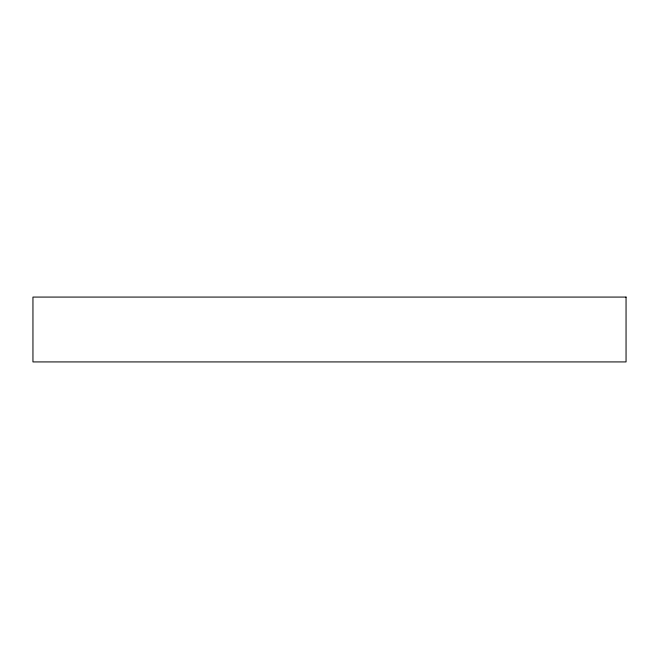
<?xml version="1.0" encoding="UTF-8"?>
<svg xmlns="http://www.w3.org/2000/svg" width="659" height="659" viewBox="0 0 659 659"><rect width="100%" height="100%" fill="white"/><g stroke="black" fill="none" stroke-linecap="round" stroke-linejoin="round"><path stroke-width="0.99" d="M626.05 297.077L32.95 297.077L32.95 361.923L626.05 361.923L626.05 297.077"/></g></svg>
